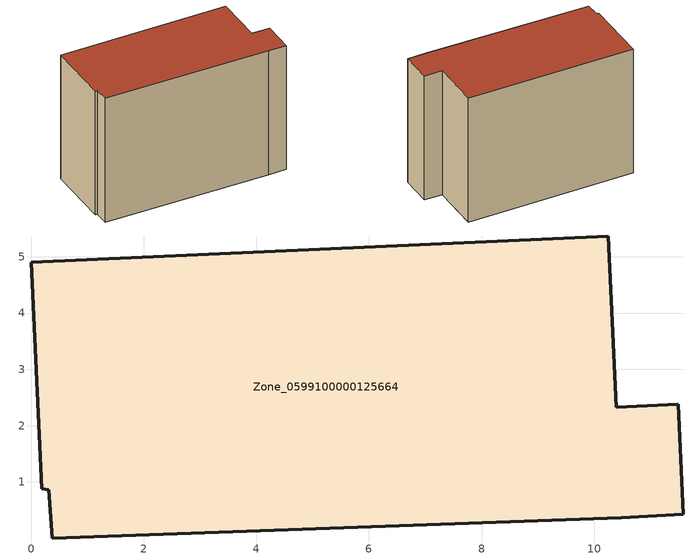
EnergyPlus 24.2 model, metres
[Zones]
Zone_0599100000125664
 floor ground (C_G): 0.38,0.01 0.32,0.86 0.18,0.88 0,4.9 10.25,5.37 10.39,2.33 11.49,2.38 11.58,0.43 10.48,0.37 z0
 wall outside (C_F): 11.49,2.38 10.39,2.33 10.25,5.37 0,4.9 0.18,0.88 0.32,0.86 0.38,0.01 10.48,0.37 11.58,0.43 11.49,2.38 z0:8.18
 roof outside (C_R): 0.32,0.86 0.38,0.01 10.48,0.37 11.58,0.43 11.49,2.38 10.39,2.33 10.25,5.37 0,4.9 0.18,0.88 z8.18
[BUILDING]
Pand.0599100000125664: North Axis=0; Terrain=City; Loads Convergence Tolerance Value=0.04; Temperature Convergence Tolerance Value=0.4; Solar Distribution=FullExterior; Maximum Number of Warmup Days=25; Minimum Number of Warmup Days=1
[Site:Location]
Rotterdam.The.Hague.AP_ZH_NLD Design_Conditions: Latitude=51.96; Longitude=4.45; Time Zone=1; Elevation=-4.5
[SITE:GROUNDTEMPERATURE:BUILDINGSURFACE]
18, 18, 18, 18, 18, 18, 18, 18, 18, 18, 18, 18
[MATERIAL] Thermal Absorptance=0.9; Solar Absorptance=0.7; Visible Absorptance=0.7
Name | Roughness | Thickness | Conductivity | Density | Specific Heat
G.TI.1946-1964 | MediumSmooth | 0.15 | 1 | 540 | 1210
F.TI.1946-1964 | Rough | 0.3 | 0.857143 | 1920 | 840
R.TI.1946-1964 | MediumRough | 0.2 | 0.277778 | 1500 | 1000
[CONSTRUCTION]
C_G: G.TI.1946-1964
C_F: F.TI.1946-1964
C_R: R.TI.1946-1964
[ZONE]
Zone_0599100000125664: Type=1; Multiplier=1; Ceiling Height=Autocalculate; Volume=Autocalculate; Floor Area=autocalculate; Part of Total Floor Area=Yes
[ZONEINFILTRATION:DESIGNFLOWRATE]
Infil_Zone_0599100000125664: Zone or ZoneList or Space or SpaceList=Zone_0599100000125664; Schedule=AlwaysOn; Design Flow Rate Calculation Method=Flow/Area; Flow Rate per Floor Area=0.003; Constant Term Coefficient=1; Temperature Term Coefficient=0; Velocity Term Coefficient=0; Velocity Squared Term Coefficient=0
[HVACTEMPLATE:ZONE:IDEALLOADSAIRSYSTEM]
Zone_0599100000125664: Maximum Heating Supply Air Temperature=50; Minimum Cooling Supply Air Temperature=13; Maximum Heating Supply Air Humidity Ratio=0.0156; Minimum Cooling Supply Air Humidity Ratio=0.0077; Heating Limit=NoLimit; Cooling Limit=NoLimit; Dehumidification Control Type=ConstantSensibleHeatRatio; Cooling Sensible Heat Ratio=0.7; Dehumidification Setpoint=60; Humidification Control Type=None; Humidification Setpoint=30; Outdoor Air Method=None; Outdoor Air Flow Rate per Person=0.00944; Outdoor Air Flow Rate per Zone Floor Area=0; Outdoor Air Flow Rate per Zone=0; Demand Controlled Ventilation Type=None; Outdoor Air Economizer Type=NoEconomizer; Heat Recovery Type=None; Sensible Heat Recovery Effectiveness=0.7; Latent Heat Recovery Effectiveness=0.65
[ZONECONTROL:THERMOSTAT]
ThermostatControl_Zone_0599100000125664: Zone or ZoneList=Zone_0599100000125664; Control Type Schedule=DualSetpointControlType; Control 1=Thermostat_Zone_0599100000125664; Temperature Difference Between Cutout And Setpoint=0
[THERMOSTATSETPOINT:DUALSETPOINT]
Thermostat_Zone_0599100000125664: Heating Setpoint Temperature Schedule=HeatingSetpoint_Zone_0599100000125664; Cooling Setpoint Temperature Schedule=CoolingSetpoint_Zone_0599100000125664
[SCHEDULE:COMPACT]
HeatingSetpoint_Zone_0599100000125664: Through: 12/31, For: AllDays, Until: 24:00, 21
CoolingSetpoint_Zone_0599100000125664: Through: 12/31, For: AllDays, Until: 24:00, 24
DualSetpointControlType: Through: 12/31, For: AllDays, Until: 24:00, 4
AlwaysOn: Through: 12/31, For: AllDays, Until: 24:00, 1
